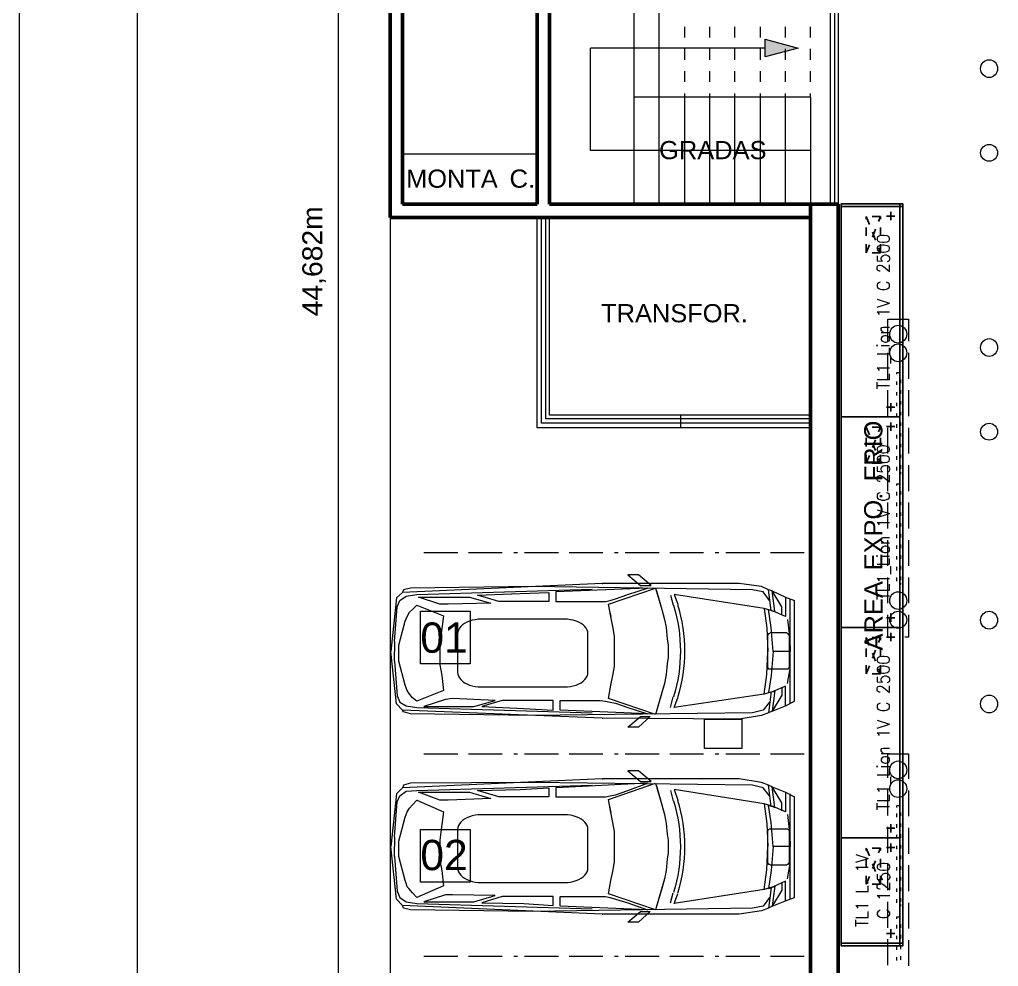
# Model space of a CAD drawing. Header units: millimetres. Extents: x 0.4 to 34.5, y 0.3 to 53.8.
# Drawn here: x 0.35 to 11.98, y 21.05 to 32.3 of the extents above; entities that cross this region are included whole.
import ezdxf
from ezdxf.enums import TextEntityAlignment as Align

# ---------------------------------------------------------------- set-up
doc = ezdxf.new("R2010")
doc.units = ezdxf.units.MM
doc.header["$MEASUREMENT"] = 0
doc.linetypes.add('TRATTEGGIATA', pattern=[0.75, 0.5, -0.25])
doc.linetypes.add('TRATTEGGIATA2', pattern=[0.375, 0.25, -0.125])
for name, color, linetype in [('BANCHI', 3, 'Continuous'), ('GOP', 1, 'Continuous'), ('Layer 1', 7, 'Continuous'), ('QUADRO_ELETTRICO', 8, 'Continuous'), ('SCARICHI', 3, 'Continuous'), ('TESTI20', 3, 'Continuous'), ('TETTO', 3, 'TRATTEGGIATA')]:
    doc.layers.add(name, color=color, linetype=linetype)
doc.styles.add('ROMANS20', font='ROMANS8.SHX', dxfattribs={"width": 0.9, "height": 2})
doc.styles.add('TESTI15', font='romans.shx', dxfattribs={"width": 0.9, "height": 1.5})

# ---------------------------------------------------------------- blocks, each defined once
blk = doc.blocks.new('LI_TL1_C_DX_30')
at = {"layer": 'BANCHI'}
blk.add_line((0, -7), (0.15, -7), dxfattribs=at)
blk.add_lwpolyline([(0, -7.35), (0.3, -7.35, -1.330334), (0.3, -7.35), (0.3, 0), (0, 0)], format="xyb", dxfattribs=at)
blk.add_arc((0.15, -6.85), 0.15, 270, 0, dxfattribs=at)
at = {"layer": 'GOP'}
for p in [(0, -6.95), (0, -7)]:
    blk.add_line(p, (0, 0), dxfattribs=at)
at = {"layer": 'TETTO'}
blk.add_line((0, -7.35), (0, -6.95), dxfattribs=at)
blk = doc.blocks.new('LI_TL1_C_1V_250')
at = {"layer": 'BANCHI'}
blk.add_line((25, -7.35), (0, -7.35), dxfattribs=at)
at = {"layer": 'GOP'}
blk.add_lwpolyline([(25, 0), (0, 0), (0, -7), (25, -7)], dxfattribs=at)
at = {"layer": 'QUADRO_ELETTRICO', "linetype": 'TRATTEGGIATA2'}
for p, q in [((19.5, -3), (23.8, -4.7)), ((23.8, -3), (19.5, -4.7)), ((19.5, -3), (23.8, -3)), ((19.5, -4.7), (19.5, -3)), ((19.5, -3), (23.8, -4.7)), ((23.8, -3), (19.5, -4.7)), ((19.5, -3), (23.8, -3)), ((19.5, -4.7), (19.5, -3)), ((23.8, -4.7), (23.8, -3)), ((23.8, -4.7), (23.8, -3)), ((19.5, -4.7), (23.8, -4.7)), ((19.5, -4.7), (23.8, -4.7))]:
    blk.add_line(p, q, dxfattribs=at)
at = {"layer": 'SCARICHI'}
for p, q in [((1.15, -5.4), (1.15, -6.4)), ((23.85, -5.4), (23.85, -6.4)), ((1.65, -5.9), (0.65, -5.9)), ((23.35, -5.9), (24.35, -5.9))]:
    blk.add_line(p, q, dxfattribs=at)
at = {"layer": 'TETTO'}
blk.add_line((25, -7.35), (0, -7.35), dxfattribs=at)
at = {"layer": 'TESTI20', "style": 'TESTI15', "width": 0.9}
blk.add_text('TL1_Lion 1V C 2500', height=1.5, dxfattribs=at).set_placement((12.5, -5.06), align=Align.MIDDLE)
blk = doc.blocks.new('LI_TL1_C_1V_125')
at = {"layer": 'BANCHI'}
blk.add_line((12.5, -7.35), (0, -7.35), dxfattribs=at)
at = {"layer": 'GOP'}
blk.add_lwpolyline([(12.5, 0), (0, 0), (0, -7), (12.5, -7)], dxfattribs=at)
at = {"layer": 'QUADRO_ELETTRICO', "linetype": 'TRATTEGGIATA2'}
for p, q in [((7, -3), (11.3, -4.7)), ((11.3, -3), (7, -4.7)), ((7, -3), (11.3, -3)), ((7, -4.7), (7, -3)), ((7, -3), (11.3, -4.7)), ((11.3, -3), (7, -4.7)), ((7, -3), (11.3, -3)), ((7, -4.7), (7, -3)), ((11.3, -4.7), (11.3, -3)), ((11.3, -4.7), (11.3, -3)), ((7, -4.7), (11.3, -4.7)), ((7, -4.7), (11.3, -4.7))]:
    blk.add_line(p, q, dxfattribs=at)
at = {"layer": 'SCARICHI'}
for p, q in [((1.15, -5.4), (1.15, -6.4)), ((11.35, -5.4), (11.35, -6.4)), ((1.65, -5.9), (0.65, -5.9)), ((10.85, -5.9), (11.85, -5.9))]:
    blk.add_line(p, q, dxfattribs=at)
at = {"layer": 'TETTO'}
blk.add_line((12.5, -7.35), (0, -7.35), dxfattribs=at)
at = {"layer": 'TESTI20', "style": 'ROMANS20', "width": 0.9}
for s, p in [('TL1 L. 1V', (6.25, -2.49)), ('C 1250', (6.25, -5.06))]:
    blk.add_text(s, height=1.5, dxfattribs=at).set_placement(p, align=Align.MIDDLE_CENTER)
blk = doc.blocks.new('LI_TL1_C_SX_30')
at = {"layer": 'BANCHI'}
blk.add_line((0, -7), (-0.15, -7), dxfattribs=at)
blk.add_lwpolyline([(0, -7.35), (-0.3, -7.35, 1.330334), (-0.3, -7.35), (-0.3, 0), (0, 0)], format="xyb", dxfattribs=at)
blk.add_arc((-0.15, -6.85), 0.15, 180, 270, dxfattribs=at)
at = {"layer": 'GOP'}
for p in [(0, -6.95), (0, -7)]:
    blk.add_line(p, (0, 0), dxfattribs=at)
at = {"layer": 'TETTO'}
blk.add_line((0, -7.35), (0, -6.95), dxfattribs=at)

msp = doc.modelspace()

# ---------------------------------------------------------------- hatches: boundary and pattern name
at = {"layer": 'Layer 1', "true_color": 0xffffff}
msp.add_hatch(color=7, dxfattribs=at).paths.add_polyline_path([(9.211, 32.063), (9.603, 31.957), (9.211, 31.852)])

# ---------------------------------------------------------------- linework, layer by layer
at = {"layer": 'Layer 1', "color": 7, "lineweight": 5, "true_color": 0xffffff}
for points in [[(30.94, 35.704), (30.051, 53.654), (1.75, 51.58), (1.75, 5.752), (7.253, 0.937), (32.686, 0.937), (32.326, 8.144)], [(1.75, 51.58), (1.75, 5.752)], [(4.756, 44.372), (4.756, 7.118)], [(7.656, 31.375), (7.656, 32.656)], [(7.952, 31.375), (7.952, 32.656)], [(9.984, 32.656), (9.984, 30.105)], [(10.037, 32.656), (10.037, 30.105)], [(10.079, 32.656), (10.079, 30.105)], [(8.259, 32.084), (8.259, 32.211)], [(8.555, 32.084), (8.555, 32.211)], [(8.852, 32.084), (8.852, 32.211)], [(9.158, 32.084), (9.158, 32.211)], [(9.455, 32.084), (9.455, 32.211)], [(9.751, 32.084), (9.751, 32.211)], [(9.211, 32.063), (9.603, 31.957), (9.211, 31.852), (9.211, 32.063)], [(7.137, 30.74), (7.137, 31.957)], [(9.211, 31.957), (7.137, 31.957)], [(8.259, 31.82), (8.259, 31.947)], [(8.555, 31.82), (8.555, 31.947)], [(8.852, 31.82), (8.852, 31.947)], [(9.158, 31.82), (9.158, 31.947)], [(9.455, 31.82), (9.455, 31.947)], [(9.751, 31.82), (9.751, 31.947)], [(8.259, 31.555), (8.259, 31.682)], [(8.555, 31.555), (8.555, 31.682)], [(8.852, 31.555), (8.852, 31.682)], [(9.158, 31.555), (9.158, 31.682)], [(9.455, 31.555), (9.455, 31.682)], [(9.751, 31.555), (9.751, 31.682)], [(8.259, 31.375), (8.259, 31.418)], [(8.555, 31.375), (8.555, 31.418)], [(8.852, 31.375), (8.852, 31.418)], [(9.158, 31.375), (9.158, 31.418)], [(9.455, 31.375), (9.455, 31.418)], [(9.751, 31.375), (9.751, 31.418)], [(9.751, 31.375), (7.656, 31.375)], [(7.656, 30.105), (7.656, 31.375)], [(7.952, 30.105), (7.952, 31.375)], [(8.259, 30.105), (8.259, 31.375)], [(8.555, 30.105), (8.555, 31.375)], [(8.852, 30.105), (8.852, 31.375)], [(9.158, 30.105), (9.158, 31.375)], [(9.455, 30.105), (9.455, 31.375)], [(9.751, 31.375), (9.751, 30.105)], [(9.751, 30.74), (7.137, 30.74)], [(6.502, 30.698), (4.904, 30.698)], [(6.502, 27.449), (6.502, 29.947)], [(6.555, 27.502), (6.555, 29.947)], [(6.608, 27.555), (6.608, 29.947)], [(6.65, 27.597), (6.65, 29.947)], [(9.751, 27.597), (6.65, 27.597)], [(8.206, 27.597), (8.206, 27.449)], [(9.751, 27.502), (6.555, 27.502)], [(9.751, 27.555), (6.608, 27.555)], [(9.751, 27.449), (6.502, 27.449)], [(5.158, 25.967), (5.56, 25.967)], [(5.687, 25.967), (6.089, 25.967)], [(6.227, 25.967), (6.269, 25.967)], [(6.354, 25.967), (6.756, 25.967)], [(6.883, 25.967), (7.285, 25.967)], [(7.423, 25.967), (7.465, 25.967)], [(7.55, 25.967), (7.952, 25.967)], [(8.079, 25.967), (8.481, 25.967)], [(8.619, 25.967), (8.661, 25.967)], [(8.746, 25.967), (9.148, 25.967)], [(9.275, 25.967), (9.677, 25.967)], [(9.73, 25.967), (9.751, 25.967)], [(7.275, 25.597), (4.904, 25.491)], [(9.476, 25.173), (9.497, 25.004), (9.508, 24.835), (9.508, 24.792), (9.307, 24.792), (9.285, 25.078), (9.254, 25.29), (9.307, 25.269), (9.328, 25.269), (9.296, 25.512), (9.254, 25.523), (9.169, 25.565), (8.904, 25.597), (7.275, 25.597), (7.285, 25.597)], [(7.857, 25.576), (7.708, 25.703), (7.581, 25.703), (7.73, 25.576), (7.857, 25.576)], [(4.904, 25.491), (4.83, 25.427), (4.766, 24.792)], [(4.84, 25.322), (4.872, 25.396), (4.946, 25.449), (5.073, 25.47), (7.158, 25.533)], [(9.264, 25.396), (9.19, 25.501), (9.063, 25.523), (6.449, 25.565), (4.999, 25.544), (4.914, 25.523), (4.904, 25.491)], [(6.64, 25.491), (6.64, 25.385), (6.047, 25.385), (5.793, 25.459), (6.301, 25.48), (6.64, 25.491)], [(7.581, 25.47), (7.814, 25.544), (6.724, 25.501), (6.724, 25.385), (7.253, 25.385), (7.317, 25.385), (7.37, 25.396), (7.433, 25.417), (7.581, 25.47)], [(7.423, 24.792), (7.423, 24.888), (7.423, 24.972), (7.402, 25.089), (7.38, 25.205), (7.349, 25.353), (7.91, 25.544), (7.984, 25.29), (8.015, 25.173), (8.037, 25.078), (8.047, 24.94), (8.058, 24.866), (8.058, 24.792), (8.058, 24.718), (8.047, 24.644), (8.037, 24.517), (8.015, 24.411), (7.984, 24.305), (7.91, 24.041), (7.349, 24.231), (7.38, 24.39), (7.402, 24.507), (7.423, 24.612), (7.423, 24.708), (7.423, 24.792)], [(7.92, 25.512), (7.984, 25.29)], [(9.296, 25.512), (9.455, 25.438), (9.455, 25.205), (9.307, 25.269), (9.201, 25.3), (9.233, 25.068), (9.243, 24.792)], [(9.285, 25.279), (9.254, 25.523)], [(9.412, 25.322), (9.296, 25.512)], [(5.348, 25.353), (5.094, 25.438), (5.698, 25.438), (5.952, 25.364), (5.444, 25.353), (5.348, 25.353)], [(8.089, 25.459), (8.121, 25.343)], [(9.201, 25.3), (8.132, 25.47)], [(8.132, 25.47), (8.174, 25.353)], [(9.455, 25.438), (9.561, 25.396)], [(9.508, 24.178), (9.508, 25.417)], [(9.561, 24.2), (9.561, 25.396)], [(4.809, 24.909), (4.84, 25.322)], [(5.073, 25.343), (5.391, 25.216), (5.359, 24.972), (5.348, 24.877), (5.348, 24.771), (5.348, 24.634), (5.369, 24.507), (5.391, 24.327), (5.073, 24.2), (5.02, 24.242), (4.978, 24.295), (4.957, 24.327), (4.946, 24.358), (4.936, 24.39), (4.861, 24.676), (4.861, 24.866), (4.936, 25.152), (4.957, 25.205), (4.988, 25.258), (5.02, 25.29), (5.073, 25.343)], [(7.359, 25.29), (7.38, 25.205)], [(9.412, 25.226), (9.412, 25.322)], [(9.455, 25.015), (9.465, 25.015), (9.476, 25.004), (9.487, 25.004), (9.487, 24.993), (9.497, 24.993), (9.497, 24.983), (9.497, 24.972), (9.497, 24.612), (9.497, 24.602), (9.487, 24.591), (9.487, 24.581), (9.476, 24.581), (9.465, 24.581), (9.455, 24.581), (9.285, 24.581), (9.275, 24.581), (9.264, 24.581), (9.254, 24.581), (9.254, 24.591), (9.243, 24.602), (9.243, 24.612), (9.243, 24.972), (9.243, 24.983), (9.243, 24.993), (9.254, 24.993), (9.254, 25.004), (9.264, 25.004), (9.275, 25.015), (9.285, 25.015), (9.455, 25.015)], [(4.809, 24.909), (4.809, 24.792)], [(4.904, 24.094), (4.83, 24.168), (4.766, 24.792)], [(4.809, 24.676), (4.809, 24.792)], [(9.476, 24.411), (9.508, 24.591), (9.508, 24.761), (9.508, 24.792), (9.307, 24.792), (9.285, 24.507), (9.254, 24.305), (9.307, 24.316), (9.328, 24.327), (9.296, 24.083), (9.254, 24.062), (9.169, 24.03), (8.904, 23.988), (7.275, 23.999), (7.285, 23.999)], [(9.296, 24.083), (9.455, 24.147), (9.455, 24.38), (9.307, 24.316), (9.201, 24.284), (9.233, 24.517), (9.243, 24.792)], [(4.809, 24.676), (4.84, 24.263)], [(8.015, 24.411), (7.91, 24.041)], [(9.285, 24.316), (9.254, 24.062)], [(9.412, 24.369), (9.412, 24.274)], [(4.84, 24.263), (4.872, 24.189), (4.946, 24.147), (5.073, 24.126), (7.158, 24.062)], [(5.412, 24.221), (5.158, 24.136), (5.75, 24.136), (6.004, 24.21), (5.496, 24.231), (5.412, 24.221)], [(6.692, 24.094), (6.692, 24.21), (6.089, 24.21), (5.846, 24.136), (6.343, 24.115), (6.692, 24.094)], [(6.184, 24.21), (6.089, 24.21)], [(7.581, 24.126), (7.814, 24.051), (6.777, 24.094), (6.777, 24.21), (7.253, 24.21), (7.317, 24.2), (7.37, 24.189), (7.433, 24.178), (7.581, 24.126)], [(6.777, 24.21), (7.253, 24.21)], [(8.089, 24.126), (8.121, 24.253)], [(9.201, 24.284), (8.132, 24.126)], [(8.132, 24.126), (8.174, 24.242)], [(9.412, 24.274), (9.296, 24.083)], [(9.455, 24.147), (9.561, 24.2)], [(9.264, 24.189), (9.19, 24.094), (9.063, 24.062), (6.449, 24.03), (4.999, 24.051), (4.914, 24.073), (4.904, 24.094)], [(7.275, 23.999), (4.904, 24.094)], [(7.846, 24.02), (7.708, 23.893), (7.581, 23.893), (7.73, 24.02), (7.846, 24.02)], [(5.158, 23.575), (5.56, 23.575)], [(5.687, 23.575), (6.089, 23.575)], [(6.227, 23.575), (6.269, 23.575)], [(6.354, 23.575), (6.756, 23.575)], [(6.883, 23.575), (7.285, 23.575)], [(7.423, 23.575), (7.465, 23.575)], [(7.55, 23.575), (7.952, 23.575)], [(8.079, 23.575), (8.481, 23.575)], [(8.619, 23.575), (8.661, 23.575)], [(8.746, 23.575), (9.148, 23.575)], [(9.275, 23.575), (9.677, 23.575)], [(9.73, 23.575), (9.751, 23.575)], [(7.275, 23.279), (4.904, 23.173)], [(9.476, 22.856), (9.497, 22.676), (9.508, 22.506), (9.508, 22.474), (9.307, 22.474), (9.285, 22.76), (9.254, 22.961), (9.307, 22.951), (9.328, 22.94), (9.296, 23.184), (9.254, 23.205), (9.169, 23.237), (8.904, 23.279), (7.275, 23.279), (7.285, 23.279)], [(7.857, 23.247), (7.708, 23.374), (7.581, 23.374), (7.73, 23.247), (7.857, 23.247)], [(4.904, 23.173), (4.83, 23.099), (4.766, 22.474)], [(4.84, 23.004), (4.872, 23.078), (4.946, 23.131), (5.073, 23.141), (7.158, 23.205)], [(9.264, 23.078), (9.19, 23.173), (9.063, 23.205), (6.449, 23.237), (4.999, 23.226), (4.914, 23.205), (4.904, 23.173)], [(6.64, 23.173), (6.64, 23.067), (6.047, 23.067), (5.793, 23.141), (6.301, 23.152), (6.64, 23.173)], [(7.581, 23.141), (7.814, 23.226), (6.724, 23.173), (6.724, 23.067), (7.253, 23.067), (7.317, 23.067), (7.37, 23.078), (7.433, 23.088), (7.581, 23.141)], [(7.423, 22.474), (7.423, 22.559), (7.423, 22.654), (7.402, 22.76), (7.38, 22.877), (7.349, 23.035), (7.91, 23.226), (7.984, 22.972), (8.015, 22.856), (8.037, 22.75), (8.047, 22.623), (8.058, 22.549), (8.058, 22.474), (8.058, 22.4), (8.047, 22.326), (8.037, 22.189), (8.015, 22.093), (7.984, 21.977), (7.91, 21.723), (7.349, 21.914), (7.38, 22.072), (7.402, 22.178), (7.423, 22.295), (7.423, 22.379), (7.423, 22.474)], [(7.92, 23.194), (7.984, 22.972)], [(9.201, 22.983), (8.132, 23.152)], [(8.132, 23.152), (8.174, 23.025)], [(9.296, 23.184), (9.455, 23.12), (9.455, 22.887), (9.307, 22.951), (9.201, 22.983), (9.233, 22.75), (9.243, 22.474)], [(9.285, 22.951), (9.254, 23.205)], [(9.412, 22.993), (9.296, 23.184)], [(5.348, 23.025), (5.094, 23.12), (5.698, 23.12), (5.952, 23.046), (5.444, 23.025), (5.348, 23.025)], [(8.089, 23.141), (8.121, 23.014)], [(9.455, 23.12), (9.561, 23.067)], [(9.508, 21.85), (9.508, 23.099)], [(9.561, 21.871), (9.561, 23.067)], [(4.809, 22.591), (4.84, 23.004)], [(5.073, 23.025), (5.391, 22.887), (5.359, 22.644), (5.348, 22.549), (5.348, 22.443), (5.348, 22.305), (5.369, 22.189), (5.391, 22.009), (5.073, 21.871), (5.02, 21.924), (4.978, 21.977), (4.957, 21.998), (4.946, 22.041), (4.936, 22.072), (4.861, 22.358), (4.861, 22.538), (4.936, 22.824), (4.957, 22.887), (4.988, 22.93), (5.02, 22.972), (5.073, 23.025)], [(7.359, 22.972), (7.38, 22.877)], [(9.412, 22.898), (9.412, 22.993)], [(9.455, 22.686), (9.465, 22.686), (9.476, 22.686), (9.487, 22.676), (9.497, 22.665), (9.497, 22.654), (9.497, 22.644), (9.497, 22.295), (9.497, 22.284), (9.497, 22.273), (9.487, 22.273), (9.487, 22.263), (9.476, 22.263), (9.465, 22.252), (9.455, 22.252), (9.285, 22.252), (9.275, 22.252), (9.264, 22.263), (9.254, 22.263), (9.254, 22.273), (9.243, 22.273), (9.243, 22.284), (9.243, 22.295), (9.243, 22.644), (9.243, 22.654), (9.243, 22.665), (9.254, 22.676), (9.264, 22.686), (9.275, 22.686), (9.285, 22.686), (9.455, 22.686)], [(4.809, 22.591), (4.809, 22.474)], [(4.904, 21.776), (4.83, 21.85), (4.766, 22.474)], [(4.809, 22.358), (4.809, 22.474)], [(9.476, 22.093), (9.508, 22.273), (9.508, 22.432), (9.508, 22.474), (9.307, 22.474), (9.285, 22.189), (9.254, 21.977), (9.307, 21.998), (9.328, 22.009), (9.296, 21.765), (9.254, 21.744), (9.169, 21.712), (8.904, 21.67), (7.275, 21.67), (7.285, 21.67)], [(9.296, 21.765), (9.455, 21.829), (9.455, 22.062), (9.307, 21.998), (9.201, 21.966), (9.233, 22.199), (9.243, 22.474)], [(4.809, 22.358), (4.84, 21.945)], [(8.015, 22.093), (7.91, 21.723)], [(9.285, 21.988), (9.254, 21.744)], [(9.412, 22.051), (9.412, 21.956)], [(4.84, 21.945), (4.872, 21.871), (4.946, 21.818), (5.073, 21.797), (7.158, 21.734)], [(9.264, 21.871), (9.19, 21.765), (9.063, 21.744), (6.449, 21.702), (4.999, 21.723), (4.914, 21.744), (4.904, 21.776)], [(5.412, 21.903), (5.158, 21.818), (5.75, 21.818), (6.004, 21.892), (5.496, 21.903), (5.412, 21.903)], [(6.692, 21.776), (6.692, 21.882), (6.089, 21.882), (5.846, 21.808), (6.343, 21.797), (6.692, 21.776)], [(6.184, 21.882), (6.089, 21.882)], [(7.581, 21.808), (7.814, 21.723), (6.777, 21.765), (6.777, 21.882), (7.253, 21.882), (7.317, 21.882), (7.37, 21.871), (7.433, 21.85), (7.581, 21.808)], [(6.777, 21.882), (7.253, 21.882)], [(8.089, 21.808), (8.121, 21.924)], [(9.201, 21.966), (8.132, 21.797)], [(8.132, 21.797), (8.174, 21.914)], [(9.412, 21.956), (9.296, 21.765)], [(9.455, 21.829), (9.561, 21.871)], [(7.275, 21.67), (4.904, 21.776)], [(7.846, 21.702), (7.708, 21.575), (7.581, 21.575), (7.73, 21.702), (7.846, 21.702)], [(5.158, 21.173), (5.56, 21.173)], [(5.687, 21.173), (6.089, 21.173)], [(6.227, 21.173), (6.269, 21.173)], [(6.354, 21.173), (6.756, 21.173)], [(6.883, 21.173), (7.285, 21.173)], [(7.423, 21.173), (7.465, 21.173)], [(7.55, 21.173), (7.952, 21.173)], [(8.079, 21.173), (8.481, 21.173)], [(8.619, 21.173), (8.661, 21.173)], [(8.746, 21.173), (9.148, 21.173)], [(9.275, 21.173), (9.677, 21.173)], [(9.73, 21.173), (9.751, 21.173)]]:
    msp.add_lwpolyline(points, dxfattribs=at)
at = {"layer": 'Layer 1', "lineweight": 0}
for points in [[(0.353, 53.58), (34.538, 53.58), (34.538, 0.344), (0.353, 0.344), (0.353, 53.58)], [(0.353, 53.58), (34.529, 53.58), (34.529, 0.353), (0.353, 0.353), (0.353, 53.58)], [(9.211, 32.063), (9.603, 31.957), (9.211, 31.852), (9.211, 32.063)], [(5.115, 25.269), (5.708, 25.269), (5.708, 24.644), (5.115, 24.644), (5.115, 25.269)], [(8.492, 23.988), (8.936, 23.988), (8.936, 23.639), (8.492, 23.639), (8.492, 23.988)], [(5.115, 22.676), (5.708, 22.676), (5.708, 22.051), (5.115, 22.051), (5.115, 22.676)]]:
    msp.add_lwpolyline(points, dxfattribs=at)
at = {"layer": 'Layer 1', "color": 1, "lineweight": 5, "true_color": 0xff0000}
msp.add_lwpolyline([(4.142, 7.118), (4.142, 51.791)], dxfattribs=at)
at = {"layer": 'Layer 1', "color": 7, "lineweight": 50, "true_color": 0xffffff}
for points in [[(4.756, 29.947), (4.756, 35.948)], [(4.904, 30.105), (4.904, 35.799)], [(6.502, 30.105), (6.502, 32.804)], [(6.65, 30.105), (6.65, 32.656)], [(6.65, 30.105), (6.65, 32.656)], [(6.65, 30.105), (6.65, 32.656)], [(6.502, 30.105), (4.904, 30.105)], [(9.751, 30.105), (6.65, 30.105)], [(9.751, 30.105), (9.751, 29.947)], [(10.079, 30.105), (9.751, 30.105)], [(10.079, 30.105), (10.079, 12.547)], [(6.502, 29.947), (4.756, 29.947)], [(9.751, 29.947), (6.502, 29.947)], [(9.751, 29.947), (6.65, 29.947)], [(9.751, 29.947), (9.751, 9.7)]]:
    msp.add_lwpolyline(points, dxfattribs=at)
at = {"layer": 'Layer 1', "color": 252, "lineweight": 5, "true_color": 0x888888}
for points in [[(10.672, 28.74), (10.915, 28.74)], [(10.672, 28.475), (10.672, 28.74)], [(10.915, 28.74), (10.915, 28.475)], [(10.672, 28.031), (10.672, 28.338)], [(10.915, 28.338), (10.915, 28.031)], [(10.778, 28.105), (10.82, 28.105)], [(10.778, 28.084), (10.778, 28.105)], [(10.778, 27.957), (10.778, 27.999)], [(10.82, 28.02), (10.82, 27.978)], [(10.672, 27.586), (10.672, 27.893)], [(10.778, 27.83), (10.778, 27.872)], [(10.82, 27.893), (10.82, 27.851)], [(10.915, 27.893), (10.915, 27.586)], [(10.778, 27.703), (10.778, 27.745)], [(10.82, 27.766), (10.82, 27.724)], [(10.778, 27.576), (10.778, 27.618)], [(10.82, 27.639), (10.82, 27.597)], [(10.778, 27.449), (10.778, 27.491)], [(10.82, 27.512), (10.82, 27.47)], [(10.672, 27.142), (10.672, 27.449)], [(10.778, 27.322), (10.778, 27.364)], [(10.82, 27.385), (10.82, 27.343)], [(10.915, 27.449), (10.915, 27.142)], [(10.778, 27.195), (10.778, 27.237)], [(10.82, 27.258), (10.82, 27.216)], [(10.778, 27.068), (10.778, 27.11)], [(10.82, 27.131), (10.82, 27.089)], [(10.672, 26.697), (10.672, 27.004)], [(10.82, 27.004), (10.82, 26.962)], [(10.915, 27.004), (10.915, 26.697)], [(10.778, 26.941), (10.778, 26.983)], [(10.82, 26.92), (10.82, 26.898)], [(10.778, 26.782), (10.82, 26.782)], [(10.778, 26.761), (10.778, 26.782)], [(10.778, 26.644), (10.778, 26.687)], [(10.82, 26.697), (10.82, 26.655)], [(10.672, 26.253), (10.672, 26.56)], [(10.778, 26.517), (10.778, 26.56)], [(10.82, 26.57), (10.82, 26.528)], [(10.915, 26.56), (10.915, 26.253)], [(10.778, 26.39), (10.778, 26.433)], [(10.82, 26.443), (10.82, 26.401)], [(10.778, 26.263), (10.778, 26.306)], [(10.82, 26.316), (10.82, 26.274)], [(10.778, 26.136), (10.778, 26.179)], [(10.82, 26.189), (10.82, 26.147)], [(10.672, 25.808), (10.672, 26.115)], [(10.82, 26.062), (10.82, 26.02)], [(10.915, 26.115), (10.915, 25.808)], [(10.778, 26.009), (10.778, 26.052)], [(10.778, 25.882), (10.778, 25.925)], [(10.82, 25.935), (10.82, 25.893)], [(10.778, 25.755), (10.778, 25.798)], [(10.82, 25.808), (10.82, 25.766)], [(10.672, 25.364), (10.672, 25.671)], [(10.778, 25.628), (10.778, 25.671)], [(10.82, 25.681), (10.82, 25.639)], [(10.82, 25.607), (10.82, 25.586)], [(10.915, 25.671), (10.915, 25.364)], [(10.672, 24.962), (10.672, 25.226)], [(10.915, 25.226), (10.915, 24.962)], [(10.735, 24.962), (10.672, 24.962)], [(10.915, 24.962), (10.873, 24.962)], [(10.672, 23.575), (10.915, 23.575)], [(10.672, 23.289), (10.672, 23.575)], [(10.915, 23.575), (10.915, 23.279)], [(10.672, 22.845), (10.672, 23.152)], [(10.915, 23.141), (10.915, 22.834)], [(10.778, 22.961), (10.82, 22.961)], [(10.778, 22.94), (10.778, 22.961)], [(10.778, 22.824), (10.778, 22.866)], [(10.82, 22.877), (10.82, 22.834)], [(10.672, 22.4), (10.672, 22.707)], [(10.778, 22.697), (10.778, 22.739)], [(10.82, 22.75), (10.82, 22.707)], [(10.915, 22.697), (10.915, 22.39)], [(10.778, 22.57), (10.778, 22.612)], [(10.82, 22.623), (10.82, 22.58)], [(10.778, 22.443), (10.778, 22.485)], [(10.82, 22.496), (10.82, 22.453)], [(10.778, 22.316), (10.778, 22.358)], [(10.82, 22.369), (10.82, 22.326)], [(10.672, 21.956), (10.672, 22.263)], [(10.778, 22.189), (10.778, 22.231)], [(10.82, 22.242), (10.82, 22.199)], [(10.915, 22.252), (10.915, 21.945)], [(10.778, 22.062), (10.778, 22.104)], [(10.82, 22.115), (10.82, 22.072)], [(10.82, 21.988), (10.82, 21.945)], [(10.778, 21.935), (10.778, 21.977)], [(10.672, 21.511), (10.672, 21.818)], [(10.778, 21.808), (10.778, 21.85)], [(10.82, 21.861), (10.82, 21.818)], [(10.82, 21.787), (10.82, 21.765)], [(10.915, 21.808), (10.915, 21.501)], [(10.778, 21.638), (10.82, 21.638)], [(10.778, 21.617), (10.778, 21.638)], [(10.778, 21.501), (10.778, 21.543)], [(10.82, 21.554), (10.82, 21.511)], [(10.778, 21.374), (10.778, 21.416)], [(10.82, 21.427), (10.82, 21.384)], [(10.672, 21.067), (10.672, 21.374)], [(10.778, 21.247), (10.778, 21.289)], [(10.82, 21.3), (10.82, 21.257)], [(10.915, 21.363), (10.915, 21.056)], [(10.82, 21.173), (10.82, 21.13)], [(10.778, 21.12), (10.778, 21.162)]]:
    msp.add_lwpolyline(points, dxfattribs=at)
for points in [[(11.974, 31.714), (11.974, 31.772), (11.928, 31.82), (11.873, 31.82), (11.818, 31.82), (11.773, 31.772), (11.773, 31.714), (11.773, 31.656), (11.818, 31.608), (11.873, 31.608), (11.928, 31.608), (11.974, 31.656), (11.974, 31.714)], [(11.974, 30.714), (11.974, 30.769), (11.928, 30.814), (11.873, 30.814), (11.818, 30.814), (11.773, 30.769), (11.773, 30.714), (11.773, 30.659), (11.818, 30.613), (11.873, 30.613), (11.928, 30.613), (11.974, 30.659), (11.974, 30.714)], [(10.894, 28.56), (10.894, 28.618), (10.849, 28.666), (10.794, 28.666), (10.738, 28.666), (10.693, 28.618), (10.693, 28.56), (10.693, 28.502), (10.738, 28.454), (10.794, 28.454), (10.849, 28.454), (10.894, 28.502), (10.894, 28.56)], [(11.974, 28.401), (11.974, 28.459), (11.928, 28.507), (11.873, 28.507), (11.818, 28.507), (11.773, 28.459), (11.773, 28.401), (11.773, 28.343), (11.818, 28.296), (11.873, 28.296), (11.928, 28.296), (11.974, 28.343), (11.974, 28.401)], [(10.894, 28.338), (10.894, 28.396), (10.849, 28.444), (10.794, 28.444), (10.738, 28.444), (10.693, 28.396), (10.693, 28.338), (10.693, 28.28), (10.738, 28.232), (10.794, 28.232), (10.849, 28.232), (10.894, 28.28), (10.894, 28.338)], [(11.974, 27.401), (11.974, 27.456), (11.928, 27.502), (11.873, 27.502), (11.818, 27.502), (11.773, 27.456), (11.773, 27.401), (11.773, 27.346), (11.818, 27.301), (11.873, 27.301), (11.928, 27.301), (11.974, 27.346), (11.974, 27.401)], [(10.894, 25.396), (10.894, 25.454), (10.849, 25.501), (10.794, 25.501), (10.738, 25.501), (10.693, 25.454), (10.693, 25.396), (10.693, 25.337), (10.738, 25.29), (10.794, 25.29), (10.849, 25.29), (10.894, 25.337), (10.894, 25.396)], [(10.894, 25.168), (10.894, 25.223), (10.849, 25.269), (10.794, 25.269), (10.738, 25.269), (10.693, 25.223), (10.693, 25.168), (10.693, 25.113), (10.738, 25.068), (10.794, 25.068), (10.849, 25.068), (10.894, 25.113), (10.894, 25.168)], [(11.974, 25.163), (11.974, 25.221), (11.928, 25.269), (11.873, 25.269), (11.818, 25.269), (11.773, 25.221), (11.773, 25.163), (11.773, 25.105), (11.818, 25.057), (11.873, 25.057), (11.928, 25.057), (11.974, 25.105), (11.974, 25.163)], [(11.974, 24.168), (11.974, 24.226), (11.928, 24.274), (11.873, 24.274), (11.818, 24.274), (11.773, 24.226), (11.773, 24.168), (11.773, 24.11), (11.818, 24.062), (11.873, 24.062), (11.928, 24.062), (11.974, 24.11), (11.974, 24.168)], [(10.894, 23.385), (10.894, 23.443), (10.849, 23.491), (10.794, 23.491), (10.738, 23.491), (10.693, 23.443), (10.693, 23.385), (10.693, 23.327), (10.738, 23.279), (10.794, 23.279), (10.849, 23.279), (10.894, 23.327), (10.894, 23.385)], [(10.894, 23.162), (10.894, 23.221), (10.849, 23.268), (10.794, 23.268), (10.738, 23.268), (10.693, 23.221), (10.693, 23.162), (10.693, 23.104), (10.738, 23.057), (10.794, 23.057), (10.849, 23.057), (10.894, 23.104), (10.894, 23.162)]]:
    msp.add_open_spline(points, degree=3, knots=[0, 0, 0, 0, 1, 1, 1, 2, 2, 2, 3, 3, 3, 4, 4, 4, 4], dxfattribs=at)
at = {"layer": 'Layer 1', "color": 7, "lineweight": 5, "true_color": 0xffffff}
for points in [[(8.123, 25.34), (8.233, 24.977), (8.233, 24.614), (8.123, 24.251)], [(8.171, 25.35), (8.282, 24.98), (8.282, 24.611), (8.171, 24.241)], [(8.123, 23.017), (8.233, 22.654), (8.233, 22.291), (8.123, 21.928)], [(8.171, 23.027), (8.282, 22.657), (8.282, 22.288), (8.171, 21.918)]]:
    msp.add_open_spline(points, degree=3, dxfattribs=at)
at = {"layer": 'Layer 1', "lineweight": 0}
for points in [[(5.558, 25), (5.558, 25.032), (5.571, 25.061), (5.596, 25.088), (5.621, 25.115), (5.655, 25.136), (5.699, 25.152), (5.742, 25.167), (5.789, 25.175), (5.84, 25.175), (5.84, 25.175), (6.825, 25.175), (6.825, 25.175), (6.875, 25.175), (6.922, 25.167), (6.966, 25.152), (7.009, 25.136), (7.044, 25.115), (7.069, 25.088), (7.094, 25.061), (7.106, 25.032), (7.106, 25), (7.106, 25), (7.106, 24.544), (7.106, 24.544), (7.106, 24.513), (7.094, 24.484), (7.069, 24.457), (7.044, 24.43), (7.009, 24.409), (6.966, 24.393), (6.922, 24.378), (6.875, 24.37), (6.825, 24.37), (6.825, 24.37), (5.84, 24.37), (5.84, 24.37), (5.789, 24.37), (5.742, 24.378), (5.699, 24.393), (5.655, 24.409), (5.621, 24.43), (5.596, 24.457), (5.571, 24.484), (5.558, 24.513), (5.558, 24.544), (5.558, 24.544), (5.558, 25), (5.558, 25)], [(5.558, 22.678), (5.558, 22.709), (5.571, 22.738), (5.596, 22.765), (5.621, 22.792), (5.655, 22.813), (5.699, 22.829), (5.742, 22.844), (5.789, 22.852), (5.84, 22.852), (5.84, 22.852), (6.825, 22.852), (6.825, 22.852), (6.875, 22.852), (6.922, 22.844), (6.966, 22.829), (7.009, 22.813), (7.044, 22.792), (7.069, 22.765), (7.094, 22.738), (7.106, 22.709), (7.106, 22.678), (7.106, 22.678), (7.106, 22.222), (7.106, 22.222), (7.106, 22.19), (7.094, 22.161), (7.069, 22.134), (7.044, 22.107), (7.009, 22.086), (6.966, 22.07), (6.922, 22.055), (6.875, 22.047), (6.825, 22.047), (6.825, 22.047), (5.84, 22.047), (5.84, 22.047), (5.789, 22.047), (5.742, 22.055), (5.699, 22.07), (5.655, 22.086), (5.621, 22.107), (5.596, 22.134), (5.571, 22.161), (5.558, 22.19), (5.558, 22.222), (5.558, 22.222), (5.558, 22.678), (5.558, 22.678)]]:
    msp.add_open_spline(points, degree=3, knots=[0, 0, 0, 0, 1, 1, 1, 2, 2, 2, 3, 3, 3, 4, 4, 4, 5, 5, 5, 6, 6, 6, 7, 7, 7, 8, 8, 8, 9, 9, 9, 10, 10, 10, 11, 11, 11, 12, 12, 12, 13, 13, 13, 14, 14, 14, 15, 15, 15, 16, 16, 16, 16], dxfattribs=at)
at = {"layer": 'Layer 1', "color": 7, "lineweight": 5, "true_color": 0xffffff}
for points in [[(5.558, 25), (5.558, 25.032), (5.571, 25.061), (5.596, 25.088), (5.621, 25.115), (5.655, 25.136), (5.699, 25.152), (5.742, 25.167), (5.789, 25.175), (5.84, 25.175), (5.84, 25.175), (6.825, 25.175), (6.825, 25.175), (6.875, 25.175), (6.922, 25.167), (6.966, 25.152), (7.009, 25.136), (7.044, 25.115), (7.069, 25.088), (7.094, 25.061), (7.106, 25.032), (7.106, 25), (7.106, 25), (7.106, 24.544), (7.106, 24.544), (7.106, 24.513), (7.094, 24.484), (7.069, 24.457), (7.044, 24.43), (7.009, 24.409), (6.966, 24.393), (6.922, 24.378), (6.875, 24.37), (6.825, 24.37), (6.825, 24.37), (5.84, 24.37), (5.84, 24.37), (5.789, 24.37), (5.742, 24.378), (5.699, 24.393), (5.655, 24.409), (5.621, 24.43), (5.596, 24.457), (5.571, 24.484), (5.558, 24.513), (5.558, 24.544), (5.558, 24.544), (5.558, 25), (5.558, 25)], [(5.558, 22.678), (5.558, 22.709), (5.571, 22.738), (5.596, 22.765), (5.621, 22.792), (5.655, 22.813), (5.699, 22.829), (5.742, 22.844), (5.789, 22.852), (5.84, 22.852), (5.84, 22.852), (6.825, 22.852), (6.825, 22.852), (6.875, 22.852), (6.922, 22.844), (6.966, 22.829), (7.009, 22.813), (7.044, 22.792), (7.069, 22.765), (7.094, 22.738), (7.106, 22.709), (7.106, 22.678), (7.106, 22.678), (7.106, 22.222), (7.106, 22.222), (7.106, 22.19), (7.094, 22.161), (7.069, 22.134), (7.044, 22.107), (7.009, 22.086), (6.966, 22.07), (6.922, 22.055), (6.875, 22.047), (6.825, 22.047), (6.825, 22.047), (5.84, 22.047), (5.84, 22.047), (5.789, 22.047), (5.742, 22.055), (5.699, 22.07), (5.655, 22.086), (5.621, 22.107), (5.596, 22.134), (5.571, 22.161), (5.558, 22.19), (5.558, 22.222), (5.558, 22.222), (5.558, 22.678), (5.558, 22.678)]]:
    msp.add_open_spline(points, degree=3, knots=[0, 0, 0, 0, 1, 1, 1, 2, 2, 2, 3, 3, 3, 4, 4, 4, 5, 5, 5, 6, 6, 6, 7, 7, 7, 8, 8, 8, 9, 9, 9, 10, 10, 10, 11, 11, 11, 12, 12, 12, 13, 13, 13, 14, 14, 14, 15, 15, 15, 16, 16, 16, 16], dxfattribs=at)

# ---------------------------------------------------------------- block references
at = {"xscale": 0.1, "yscale": 0.1, "zscale": 0.1, "rotation": 90}
for name, p in [('LI_TL1_C_DX_30', (10.114, 30.077)), ('LI_TL1_C_1V_250', (10.114, 27.577)), ('LI_TL1_C_1V_250', (10.114, 25.077)), ('LI_TL1_C_1V_250', (10.114, 22.577)), ('LI_TL1_C_1V_125', (10.114, 21.327)), ('LI_TL1_C_SX_30', (10.114, 21.327))]:
    msp.add_blockref(name, p, dxfattribs=at)

# ---------------------------------------------------------------- texts
at = {"layer": 'Layer 1', "color": 7, "true_color": 0xffffff, "attachment_point": 7}
for s, insert, char_height in [('\\fArial|b0|i0|c0|p34;\\W1.00268;GRADAS', (7.952, 30.635), 0.21591), ('\\fArial|b0|i0|c0|p34;\\W1;MONTA', (4.946, 30.296), 0.21591), ('\\fArial|b0|i0|c0|p34;\\W1.01642; C.', (6.089, 30.296), 0.21591), ('\\fArial|b0|i0|c0|p34;\\W1;TRANSFOR.', (7.264, 28.698), 0.21591), ('\\fArial|b0|i0|c0|p34;\\W1.00629;01', (5.115, 24.771), 0.35985), ('\\fArial|b0|i0|c0|p34;\\W1; ', (8.492, 23.713), 0.20871), ('\\fArial|b0|i0|c0|p34;\\W1; ', (8.576, 23.713), 0.20871), ('\\fArial|b0|i0|c0|p34;\\W1; ', (8.661, 23.713), 0.20871), ('\\fArial|b0|i0|c0|p34;\\W1; ', (8.746, 23.713), 0.20871), ('\\fArial|b0|i0|c0|p34;\\W1.11635; ', (8.83, 23.713), 0.20871), ('\\fArial|b0|i0|c0|p34;\\W1; ', (8.926, 23.713), 0.20871), ('\\fArial|b0|i0|c0|p34;\\W1; ', (9.01, 23.713), 0.20871), ('\\fArial|b0|i0|c0|p34;\\W1.00629;02', (5.115, 22.189), 0.35985)]:
    msp.add_mtext(s, dxfattribs=dict(at, insert=insert, char_height=char_height))
at = {"layer": 'Layer 1', "color": 1, "true_color": 0xff0000, "insert": (3.994, 28.772), "char_height": 0.2375, "attachment_point": 7, "rotation": 90}
msp.add_mtext('\\fArial|b0|i0|c0|p34;\\W1.01192;44,682m', dxfattribs=at)
at = {"layer": 'Layer 1', "color": 7, "true_color": 0xffffff, "char_height": 0.21591, "attachment_point": 7, "rotation": 90}
for s, insert in [('\\fArial|b0|i0|c0|p34;\\W1; FRIO', (10.608, 26.729)), ('\\fArial|b0|i0|c0|p34;\\W1; EXPO.', (10.608, 25.671)), ('\\fArial|b0|i0|c0|p34;\\W1.00379;AREA', (10.608, 24.803))]:
    msp.add_mtext(s, dxfattribs=dict(at, insert=insert))

doc.saveas('drawing.dxf')
